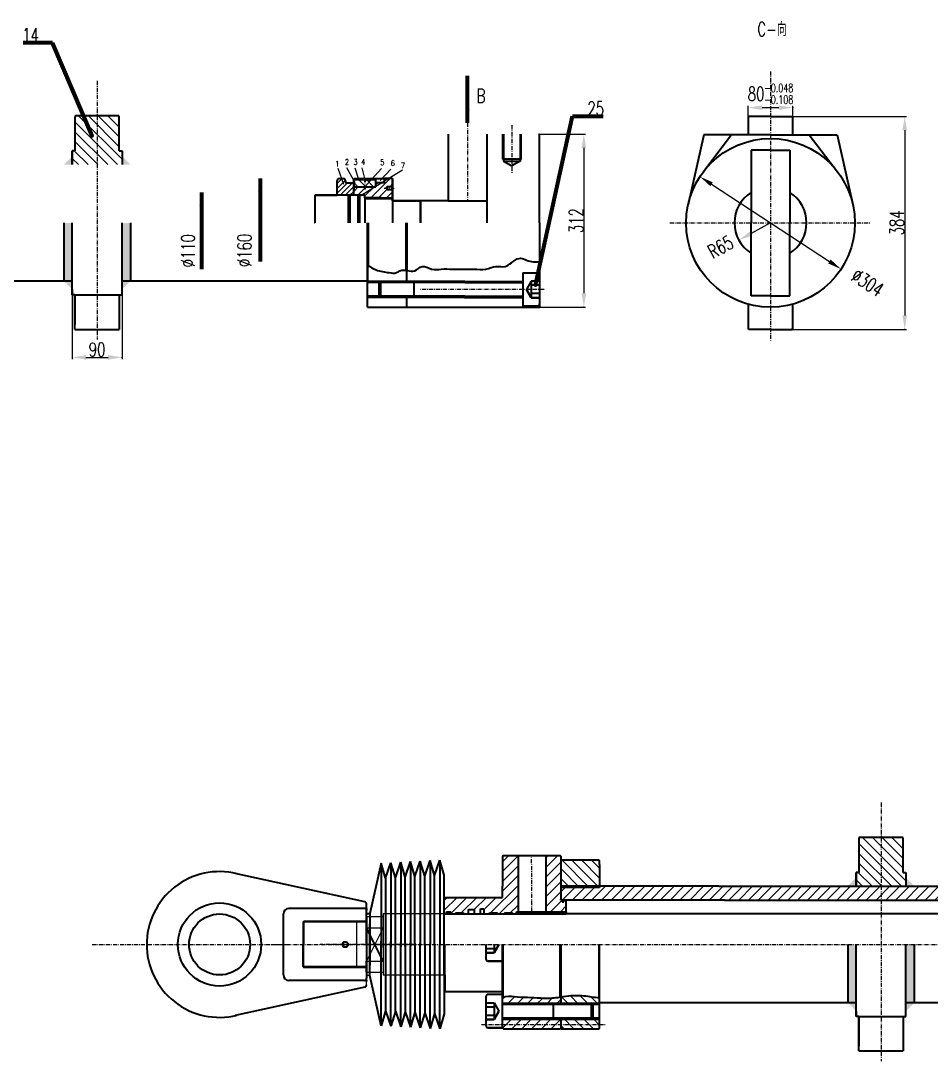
# Model space of a CAD drawing. Extents: x -526 to 4112, y -1359 to 3948.
# Drawn here: x 1000 to 2641, y -1359 to 517 of the extents above; entities that cross this region are included whole.
import ezdxf

# ---------------------------------------------------------------- set-up
doc = ezdxf.new("R2010")
doc.units = 0
doc.header["$MEASUREMENT"] = 0
doc.linetypes.add('LINEL4', pattern=[12.5, 7.5, -2, 1, -2])
doc.layers.add('L1', color=2, linetype='CONTINUOUS', lineweight=35)
for name, color, linetype in [('L3', 4, 'CONTINUOUS'), ('L4', 5, 'LINEL4'), ('L6', 7, 'CONTINUOUS')]:
    doc.layers.add(name, color=color, linetype=linetype)
doc.styles.add('HZTXT', font='ROMANS', dxfattribs={"width": 0.7, "bigfont": 'HZTXT'})
doc.styles.get("Standard").update_dxf_attribs({"font": 'txt', "bigfont": 'hztxt.shx'})
doc.dimstyles.get("Standard").update_dxf_attribs({"dimtxt": 0.18, "dimasz": 0.18, "dimexe": 0.18, "dimexo": 0.0625, "dimgap": 0.09, "dimtad": 0, "dimtih": 1, "dimtoh": 1, "dimdec": 4, "dimzin": 0, "dimdsep": 46, "dimtxsty": 'Standard', "dimcen": 0.09, "dimadec": 0, "dimazin": 0, "dimtfac": 1, "dimtdec": 4, "dimtofl": 0, "dimtmove": 0, "dimatfit": 3, "dimfxl": 1, "dimtolj": 1, "dimtzin": 0, "dimarcsym": 0})
pattern_1 = [(45, (800.657, -1324.122), (-8.838835, 8.838835), [])]

# ---------------------------------------------------------------- blocks, each defined once
blk = doc.blocks.new('*D15')
at = {"layer": 'L3', "transparency": 16777216}
for p, q in [((1092.2, 22.7), (1092.2, -92.8)), ((1182.2, 22.7), (1182.2, -92.8)), ((1117.2, -89.8), (1157.2, -89.8))]:
    blk.add_line(p, q, dxfattribs=at)
for points in [[(1117.2, -85.7), (1117.2, -94), (1092.2, -89.8)], [(1157.2, -85.7), (1157.2, -94), (1182.2, -89.8)]]:
    blk.add_solid(points, dxfattribs=at)
at = {"layer": 'L6', "color": 0, "transparency": 16777216}
for p in [(1092.2, 22.7), (1182.2, 22.7), (1182.2, -89.8)]:
    blk.add_point(p, dxfattribs=at)
at = {"layer": 'L3', "transparency": 16777216, "insert": (1137.2, -75.8), "char_height": 25, "attachment_point": 5, "style": 'HZTXT'}
blk.add_mtext('\\A1;90', dxfattribs=at)
blk = doc.blocks.new('*D22')
at = {"layer": 'L3', "transparency": 16777216}
blk.add_line((2351.1, 152.7), (2316, 133.5), dxfattribs=at)
blk.add_solid([(2314, 137.1), (2318, 129.8), (2294.1, 121.4)], dxfattribs=at)
at = {"layer": 'L6', "color": 0, "transparency": 16777216}
for p in [(2351.1, 152.7), (2294.1, 121.4)]:
    blk.add_point(p, dxfattribs=at)
at = {"layer": 'L3', "transparency": 16777216, "insert": (2261, 109.3), "char_height": 25, "attachment_point": 5, "rotation": 28.7458, "style": 'HZTXT'}
blk.add_mtext('\\A1;R65', dxfattribs=at)
blk = doc.blocks.new('*D23')
at = {"layer": 'L3', "transparency": 16777216}
blk.add_line((2244.9, 222.3), (2457.3, 83.1), dxfattribs=at)
for points in [[(2247.1, 225.8), (2242.6, 218.9), (2224, 236)], [(2459.6, 86.6), (2455, 79.6), (2478.2, 69.4)]]:
    blk.add_solid(points, dxfattribs=at)
at = {"layer": 'L6', "color": 0, "transparency": 16777216}
for p in [(2224, 236), (2478.2, 69.4)]:
    blk.add_point(p, dxfattribs=at)
at = {"layer": 'L3', "transparency": 16777216, "insert": (2526.1, 45.1), "char_height": 25, "attachment_point": 5, "rotation": 326.7511, "style": 'HZTXT'}
blk.add_mtext('\\A1;∅304', dxfattribs=at)
blk = doc.blocks.new('*D24')
at = {"layer": 'L3', "transparency": 16777216}
for p, q in [((2311.1, 344.7), (2311.1, 363.5)), ((2336.1, 360.5), (2366.1, 360.5)), ((2391.1, 344.7), (2391.1, 363.5))]:
    blk.add_line(p, q, dxfattribs=at)
for points in [[(2336.1, 364.6), (2336.1, 356.3), (2311.1, 360.5)], [(2366.1, 364.6), (2366.1, 356.3), (2391.1, 360.5)]]:
    blk.add_solid(points, dxfattribs=at)
at = {"layer": 'L6', "color": 0, "transparency": 16777216}
for p in [(2391.1, 360.5), (2311.1, 344.7), (2391.1, 344.7)]:
    blk.add_point(p, dxfattribs=at)
at = {"layer": 'L3', "transparency": 16777216, "insert": (2351.1, 385.5), "char_height": 25, "attachment_point": 5, "style": 'HZTXT'}
blk.add_mtext('\\A1;80{\\H15.000000;\\S-0.048^ -0.108;}', dxfattribs=at)
blk = doc.blocks.new('*D28')
at = {"layer": 'L3', "transparency": 16777216}
for p, q in [((1933.9, 312.7), (2017.7, 312.7)), ((2014.7, 287.7), (2014.7, 25.7)), ((1934.9, 0.7), (2017.7, 0.7))]:
    blk.add_line(p, q, dxfattribs=at)
for points in [[(2010.5, 287.7), (2018.8, 287.7), (2014.7, 312.7)], [(2010.5, 25.7), (2018.8, 25.7), (2014.7, 0.7)]]:
    blk.add_solid(points, dxfattribs=at)
at = {"layer": 'L6', "color": 0, "transparency": 16777216}
for p in [(1933.9, 312.7), (1934.9, 0.7), (2014.7, 0.7)]:
    blk.add_point(p, dxfattribs=at)
at = {"layer": 'L3', "transparency": 16777216, "insert": (2000.7, 156.7), "char_height": 25, "attachment_point": 5, "rotation": 90, "style": 'HZTXT'}
blk.add_mtext('\\A1;312', dxfattribs=at)
blk = doc.blocks.new('*D29')
at = {"layer": 'L3', "transparency": 16777216}
for p, q in [((2390.1, 344.7), (2596, 344.7)), ((2593, 319.7), (2593, -14.3)), ((2390.1, -39.3), (2596, -39.3))]:
    blk.add_line(p, q, dxfattribs=at)
for points in [[(2588.9, 319.7), (2597.2, 319.7), (2593, 344.7)], [(2588.9, -14.3), (2597.2, -14.3), (2593, -39.3)]]:
    blk.add_solid(points, dxfattribs=at)
at = {"layer": 'L6', "color": 0, "transparency": 16777216}
for p in [(2390.1, 344.7), (2390.1, -39.3), (2593, -39.3)]:
    blk.add_point(p, dxfattribs=at)
at = {"layer": 'L3', "transparency": 16777216, "insert": (2579, 152.7), "char_height": 25, "attachment_point": 5, "rotation": 90, "style": 'HZTXT'}
blk.add_mtext('\\A1;384', dxfattribs=at)

msp = doc.modelspace()

# ---------------------------------------------------------------- hatches: boundary and pattern name
at = {"layer": 'L1'}
h = msp.add_hatch(color=256, dxfattribs=at)
h.dxf.hatch_style = 1
h.paths.add_polyline_path([(1092.19, 152.71), (1077.19, 152.71), (1077.19, 47.71), (1092.19, 47.71)])
h.paths.add_polyline_path([(1092.19, 47.71), (1077.19, 47.71), (1092.19, 32.71)])
h.paths.add_polyline_path([(1197.19, 47.71), (1182.19, 47.71), (1182.19, 32.71)])
h.paths.add_polyline_path([(1197.19, 152.71), (1182.19, 152.71), (1182.19, 47.71), (1197.19, 47.71)])
h.paths.add_polyline_path([(1092.19, 272.71), (1077.19, 257.71), (1092.19, 257.71)])
h.paths.add_polyline_path([(1182.19, 272.71), (1182.19, 257.71), (1197.19, 257.71)])
h = msp.add_hatch(color=256, dxfattribs=at)
h.dxf.hatch_style = 1
h.paths.add_polyline_path([(2505.36, -1148.39), (2490.36, -1148.39), (2490.36, -1253.39), (2505.36, -1253.39)])
h.paths.add_polyline_path([(2505.36, -1253.39), (2490.36, -1253.39), (2505.36, -1268.39)])
h.paths.add_polyline_path([(2610.36, -1253.39), (2595.36, -1253.39), (2595.36, -1268.39)])
h.paths.add_polyline_path([(2610.36, -1148.39), (2595.36, -1148.39), (2595.36, -1253.39), (2610.36, -1253.39)])
h.paths.add_polyline_path([(2505.36, -1028.39), (2490.36, -1043.39), (2505.36, -1043.39)])
h.paths.add_polyline_path([(2595.36, -1028.39), (2595.36, -1043.39), (2610.36, -1043.39)])
at = {"layer": 'L6'}
h = msp.add_hatch(dxfattribs=at)
h.set_pattern_fill('ANSI31', color=256, scale=100, angle=90)
h.paths.add_polyline_path([(1177.19, 344.71), (1176.19, 345.71), (1137.19, 345.71), (1137.19, 257.71), (1182.19, 257.71), (1182.19, 282.71), (1177.19, 282.71)])
h.paths.add_polyline_path([(1137.19, 345.71), (1098.19, 345.71), (1097.19, 344.71), (1097.19, 282.71), (1092.19, 282.71), (1092.19, 257.71), (1137.19, 257.71)])
h = msp.add_hatch(dxfattribs=at)
h.set_pattern_fill('ANSI31', color=256, scale=50)
h.set_pattern_definition([(45, (-612.514, -23.027), (-4.419417, 4.419417), [])])
h.paths.add_polyline_path([(1584.91, 224.73), (1584.91, 228.71, 0.4142136), (1580.91, 232.71), (1573.91, 232.71, 0.4142136), (1569.91, 228.71), (1569.91, 202.71), (1589.91, 202.71), (1592.91, 202.71), (1594.91, 202.71), (1599.91, 202.71), (1599.91, 224.73)])
h = msp.add_hatch(dxfattribs=at)
h.set_pattern_fill('ANSI31', color=256, scale=80)
h.set_pattern_definition([(45, (-612.514, -23.027), (-7.071068, 7.071068), [])])
h.paths.add_polyline_path([(1639.83, 217.71), (1599.91, 217.71), (1599.91, 202.71), (1619.91, 202.71), (1619.91, 197.71), (1649.91, 197.71), (1669.91, 197.71), (1669.91, 212.67), (1659.91, 212.67), (1658.47, 215.17), (1659.91, 217.67), (1669.91, 217.67), (1669.91, 232.71), (1654.91, 232.71), (1654.91, 224.71), (1639.83, 224.71)])
h = msp.add_hatch(dxfattribs=at)
h.set_pattern_fill('ANSI31', color=256, scale=80, angle=90)
h.set_pattern_definition([(135, (-612.514, -23.027), (-7.07107, -7.07107), [])])
h.paths.add_polyline_path([(1639.83, 224.71), (1639.83, 232.71), (1638.16, 232.71), (1638.16, 230.71), (1623.16, 230.71), (1623.16, 232.71), (1621.65, 232.71), (1621.65, 228.71), (1618.65, 228.71), (1618.65, 232.71), (1616.56, 232.71), (1616.56, 230.71), (1601.56, 230.71), (1601.56, 232.71), (1599.91, 232.71), (1599.91, 217.71), (1639.83, 217.71)])
h = msp.add_hatch(dxfattribs=at)
h.set_pattern_fill('ANSI31', color=256, scale=100, angle=90)
h.set_pattern_definition([(135, (1413.171, -1301.095), (-8.83883, -8.83883), [])])
h.paths.add_polyline_path([(2590.36, -956.39), (2589.36, -955.39), (2550.36, -955.39), (2550.36, -1043.39), (2595.36, -1043.39), (2595.36, -1018.39), (2590.36, -1018.39)])
h.paths.add_polyline_path([(2550.36, -955.39), (2511.36, -955.39), (2510.36, -956.39), (2510.36, -1018.39), (2505.36, -1018.39), (2505.36, -1043.39), (2550.36, -1043.39)])
h = msp.add_hatch(dxfattribs=at)
h.set_pattern_fill('ANSI31', color=256, scale=100)
h.set_pattern_definition(pattern_1)
h.paths.add_polyline_path([(1973.04, -1283.39), (1869.04, -1283.39), (1868.04, -1283.41), (1868.04, -1298.39), (1868.04, -1299.39), (1869.04, -1300.39), (1972.04, -1300.39), (1973.04, -1299.39)])
h.paths.add_polyline_path([(1973.04, -1280.85), (1959.5, -1280.85), (1959.5, -1283.39), (1973.04, -1283.39)])
h.paths.add_polyline_path([(1959.5, -1280.85), (1868.04, -1280.85), (1868.04, -1283.41), (1869.04, -1283.39), (1959.5, -1283.39)])
h.paths.add_polyline_path([(1973.04, -1253.39), (1959.5, -1253.39), (1959.5, -1255.93), (1973.04, -1255.93)])
h.paths.add_polyline_path([(1959.5, -1253.39), (1868.04, -1253.39), (1868.04, -1255.93), (1959.5, -1255.93)])
edge = h.paths.add_edge_path()
edge.add_spline(control_points=[(1973.04, -1243.05), (1972.71, -1243.1), (1972.38, -1243.15), (1972.04, -1243.2)], knot_values=[113.4438132, 113.4438132, 113.4438132, 113.4438132, 114.4554944, 114.4554944, 114.4554944, 114.4554944], degree=3, periodic=0)
edge.add_spline(control_points=[(1972.04, -1243.2), (1970.54, -1243.43), (1960.62, -1244.87), (1942.8, -1245.53), (1918.66, -1243.56), (1895.87, -1243.3), (1878.81, -1240.52), (1870.41, -1242.67), (1869.04, -1243.09)], knot_values=[10.1232784, 10.1232784, 10.1232784, 10.1232784, 14.6734493, 40.216771, 63.3893563, 87.154573, 109.1180124, 113.4438132, 113.4438132, 113.4438132, 113.4438132], degree=3, periodic=0)
edge.add_spline(control_points=[(1869.04, -1243.09), (1868.71, -1243.2), (1868.38, -1243.3), (1868.04, -1243.41)], knot_values=[9.0688861, 9.0688861, 9.0688861, 9.0688861, 10.1232784, 10.1232784, 10.1232784, 10.1232784], degree=3, periodic=0)
edge.add_line((1868.04, -1243.41), (1868.04, -1253.39))
edge.add_line((1868.04, -1253.39), (1959.5, -1253.39))
edge.add_line((1959.5, -1253.39), (1973.04, -1253.39))
edge.add_line((1973.04, -1253.39), (1973.04, -1243.05))
h.paths.add_polyline_path([(1973.04, -1004.37), (1973.04, -997.39), (1973.04, -989.37), (1972.04, -988.37), (1946.07, -988.37), (1946.07, -1064.39), (1946.07, -1089.39), (1983.04, -1089.39), (1983.04, -1068.39), (1973.04, -1068.39), (1973.04, -1066.39)])
h.paths.add_polyline_path([(1896.07, -988.37), (1869.04, -988.37), (1868.04, -989.37), (1868.04, -1043.39), (1868.04, -1058.39), (1868.04, -1063.39), (1763.04, -1063.39), (1763.04, -1093.39), (1767.09, -1093.39), (1767.09, -1089.55), (1774.63, -1089.55), (1774.63, -1093.39), (1783.16, -1093.39), (1783.16, -1091.38), (1797.72, -1091.38), (1797.72, -1093.39), (1806.78, -1093.39), (1806.78, -1085.35), (1817.04, -1085.35), (1817.04, -1093.39), (1828.66, -1093.39), (1828.66, -1083.99), (1834.22, -1083.99), (1834.22, -1093.39), (1844.4, -1093.39), (1844.4, -1091.39), (1858.95, -1091.39), (1858.95, -1093.39), (1871.47, -1093.39), (1871.47, -1091.39), (1886.03, -1091.39), (1886.03, -1093.39), (1893.31, -1093.39), (1893.31, -1089.39), (1896.07, -1089.39), (1896.07, -1064.39)])
h = msp.add_hatch(dxfattribs=at)
h.set_pattern_fill('ANSI31', color=256, scale=100, angle=90)
h.set_pattern_definition([(135, (800.657, -1324.122), (-8.83883, -8.83883), [])])
h.paths.add_polyline_path([(2043.04, -1283.41), (2042.04, -1283.39), (1973.04, -1283.39), (1973.04, -1299.39), (1974.04, -1300.39), (2042.04, -1300.39), (2043.04, -1299.39)])
h.paths.add_polyline_path([(2043.04, -1280.85), (1973.04, -1280.85), (1973.04, -1283.39), (2042.04, -1283.39), (2043.04, -1283.41)])
h.paths.add_polyline_path([(2043.04, -1253.39), (1973.04, -1253.39), (1973.04, -1255.93), (2043.04, -1255.93)])
edge = h.paths.add_edge_path()
edge.add_spline(control_points=[(2043.04, -1244.45), (2043, -1244.44), (2042.66, -1244.42), (2042.33, -1244.39), (2042.04, -1244.36)], knot_values=[183.8321003, 183.8321003, 183.8321003, 183.8321003, 183.9773776, 184.8375924, 184.8375924, 184.8375924, 184.8375924], degree=3, periodic=0)
edge.add_spline(control_points=[(2042.04, -1244.36), (2032.82, -1243.54), (2014.9, -1240.1), (1991.91, -1239.86), (1978.59, -1242.16), (1974.04, -1242.89)], knot_values=[115.4675557, 115.4675557, 115.4675557, 115.4675557, 143.3114648, 170.0140137, 183.8321003, 183.8321003, 183.8321003, 183.8321003], degree=3, periodic=0)
edge.add_spline(control_points=[(1974.04, -1242.89), (1973.71, -1242.94), (1973.38, -1242.99), (1973.04, -1243.05)], knot_values=[114.4554944, 114.4554944, 114.4554944, 114.4554944, 115.4675557, 115.4675557, 115.4675557, 115.4675557], degree=3, periodic=0)
edge.add_line((1973.04, -1243.05), (1973.04, -1253.39))
edge.add_line((1973.04, -1253.39), (2043.04, -1253.39))
edge.add_line((2043.04, -1253.39), (2043.04, -1244.45))
h.paths.add_polyline_path([(2043.04, -1004.37), (2043.04, -997.39), (2042.04, -996.39), (1974.04, -996.39), (1973.04, -997.39), (1973.04, -1043.39), (2043.04, -1043.39)])
h.paths.add_polyline_path([(2043.04, -1043.39), (1973.04, -1043.39), (1973.04, -1045.37), (2043.04, -1045.37)])
h = msp.add_hatch(dxfattribs=at)
h.set_pattern_fill('ANSI31', color=256, scale=100)
h.set_pattern_definition(pattern_1)
h.paths.add_polyline_path([(3108.08, -1045.39), (3038.08, -1045.39), (3038.08, -1043.39), (2258.04, -1043.39), (2043.04, -1043.39), (2043.04, -1045.37), (1973.04, -1045.37), (1973.04, -1066.39), (1973.04, -1068.39), (1983.04, -1068.39), (2268.04, -1068.39), (3108.08, -1068.39)])

# ---------------------------------------------------------------- linework, layer by layer
at = {"layer": 'L1'}
for p, q in [((1098.19, 345.71), (1097.19, 344.71)), ((1098.19, 345.71), (1097.19, 344.71)), ((1097.19, 344.71), (1097.19, 282.71)), ((1176.19, 345.71), (1098.19, 345.71)), ((1177.19, 344.71), (1176.19, 345.71)), ((1177.19, 282.71), (1177.19, 344.71)), ((2311.07, 343.71), (2312.07, 344.71)), ((2311.07, 343.71), (2311.07, 311.71)), ((2351.07, 344.71), (2312.07, 344.71)), ((2351.07, 344.71), (2390.07, 344.71)), ((2391.07, 343.71), (2390.07, 344.71)), ((2391.07, 343.71), (2391.07, 311.71)), ((1769.91, 312.71), (1769.91, 192.71)), ((1839.91, 312.71), (1839.91, 152.71)), ((1869.91, 312.71), (1869.91, 264.2)), ((1899.91, 312.71), (1899.91, 264.2)), ((1934.91, 311.71), (1933.91, 312.71)), ((1934.91, 152.71), (1934.91, 311.71)), ((1934.91, 152.71), (1934.91, 311.71)), ((2231.07, 311.71), (2202.78, 186.1)), ((2281.07, 311.71), (2230.12, 244.76)), ((2351.07, 311.71), (2231.07, 311.71)), ((2351.07, 311.71), (2281.07, 311.71)), ((2351.07, 311.71), (2421.07, 311.71)), ((2351.07, 311.71), (2471.07, 311.71)), ((2421.07, 311.71), (2472.02, 244.76)), ((2471.07, 311.71), (2499.36, 186.1)), ((1097.19, 282.71), (1092.19, 282.71)), ((1092.19, 282.71), (1092.19, 257.71)), ((1092.19, 257.71), (1092.19, 282.71)), ((1092.19, 282.71), (1092.19, 282.71)), ((1177.19, 282.71), (1182.19, 282.71)), ((1182.19, 282.71), (1182.19, 257.71)), ((2351.07, 284.08), (2316.07, 284.08)), ((2316.07, 284.08), (2316.07, 152.71)), ((2351.07, 284.08), (2386.07, 284.08)), ((2386.07, 284.08), (2386.07, 152.71)), ((1902.09, 267.71), (1867.74, 267.71)), ((1869.91, 264.2), (1899.91, 264.2)), ((1869.91, 264.2), (1884.91, 255.54)), ((1899.91, 264.2), (1884.91, 255.54)), ((1569.91, 202.71), (1569.91, 228.71)), ((1573.91, 232.71), (1580.91, 232.71)), ((1584.91, 228.71), (1584.91, 224.73)), ((1599.91, 202.71), (1599.91, 232.71)), ((1599.91, 232.71), (1639.83, 232.71)), ((1601.56, 232.71), (1601.56, 230.71)), ((1601.56, 230.71), (1616.56, 230.71)), ((1616.56, 230.71), (1616.56, 232.71)), ((1618.65, 232.71), (1618.65, 228.71)), ((1618.65, 232.71), (1621.65, 232.71)), ((1618.65, 228.71), (1621.65, 228.71)), ((1621.65, 228.71), (1621.65, 232.71)), ((1623.16, 232.71), (1623.16, 230.71)), ((1623.16, 230.71), (1638.16, 230.71)), ((1638.16, 230.71), (1638.16, 232.71)), ((1639.83, 224.71), (1639.83, 232.71)), ((1639.83, 232.71), (1654.91, 232.71)), ((1669.91, 232.71), (1654.91, 232.71)), ((1654.91, 232.71), (1654.91, 224.71)), ((1669.91, 192.71), (1669.91, 232.71)), ((1669.91, 232.71), (1669.91, 152.71)), ((1584.91, 224.73), (1599.91, 224.73)), ((1599.91, 224.73), (1599.91, 224.05)), ((1599.91, 224.05), (1599.91, 211.36)), ((1599.91, 217.71), (1639.83, 217.71)), ((1618.65, 217.71), (1618.65, 215.71)), ((1618.65, 215.71), (1621.65, 215.71)), ((1621.65, 215.71), (1621.65, 217.71)), ((1654.91, 224.71), (1639.83, 224.71)), ((1639.83, 217.71), (1639.83, 224.71)), ((1659.91, 217.67), (1658.47, 215.17)), ((1659.91, 212.67), (1658.47, 215.17)), ((1669.91, 217.67), (1659.91, 217.67)), ((1659.91, 217.67), (1659.91, 212.67)), ((1659.91, 212.67), (1669.91, 212.67)), ((1669.91, 217.67), (1661.91, 217.67)), ((1589.91, 202.71), (1529.91, 202.71)), ((1529.91, 202.71), (1569.91, 202.71)), ((1529.91, 202.71), (1529.91, 152.71)), ((1619.91, 202.71), (1589.91, 202.71)), ((1589.91, 202.71), (1589.91, 152.71)), ((1589.91, 202.71), (1594.91, 202.71)), ((1589.91, 202.71), (1592.91, 202.71)), ((1589.91, 199.73), (1592.91, 199.73)), ((1592.91, 202.71), (1592.91, 152.71)), ((1607.15, 202.71), (1607.15, 152.71)), ((1607.15, 199.73), (1610.15, 199.73)), ((1610.15, 202.71), (1610.15, 152.71)), ((1619.91, 197.71), (1619.91, 202.71)), ((1649.91, 197.71), (1619.91, 197.71)), ((1619.91, 197.71), (1619.91, 152.71)), ((1619.91, 196.74), (1669.91, 196.74)), ((1649.91, 197.71), (1669.91, 197.71)), ((1769.91, 192.71), (1669.91, 192.71)), ((1669.91, 192.71), (1719.91, 192.71)), ((1719.91, 192.71), (1719.91, 152.71)), ((1719.91, 192.71), (1719.91, 192.71)), ((1720.91, 191.71), (1719.91, 192.71)), ((1720.91, 152.71), (1720.91, 191.71)), ((1769.91, 192.71), (1839.91, 192.71)), ((1077.19, 152.71), (1077.19, 47.71)), ((1092.19, 47.71), (1092.19, 152.71)), ((1182.19, 47.71), (1182.19, 152.71)), ((1197.19, 152.71), (1197.19, 47.71)), ((1529.91, 152.71), (1528.91, 152.71)), ((1624.91, 0.71), (1624.91, 152.71)), ((1624.91, 152.71), (1624.91, 47.71)), ((1625.91, 152.71), (1625.91, 76.03)), ((1693.91, 152.71), (1693.91, 67.04)), ((1694.91, 152.71), (1694.91, 45.16)), ((1934.91, 152.71), (1934.91, 47.71)), ((2316.07, 21.33), (2316.07, 152.71)), ((2386.07, 21.33), (2386.07, 152.71)), ((1904.91, 62.71), (1930.91, 62.71)), ((1904.91, 62.71), (1904.91, 2.71)), ((1934.91, 58.71), (1934.91, 6.71)), ((1092.19, 47.71), (914.87, 47.71)), ((1092.19, 22.71), (1092.19, 47.71)), ((1624.91, 47.71), (1182.19, 47.71)), ((1182.19, 22.71), (1182.19, 47.71)), ((1799.91, 45.16), (1624.91, 45.16)), ((1645.39, 45.16), (1648.12, 47.71)), ((1645.39, 45.16), (1645.39, 20.25)), ((1648.12, 47.71), (1648.12, 17.71)), ((1708.46, 47.71), (1708.46, 17.71)), ((1799.91, 45.16), (1904.91, 45.16)), ((1919.91, 47.71), (1911.25, 32.71)), ((1934.91, 47.71), (1919.91, 47.71)), ((1919.91, 47.71), (1919.91, 17.71)), ((1919.91, 47.71), (1919.91, 32.71)), ((1934.91, 40.21), (1919.91, 40.21)), ((1934.91, 47.71), (1934.91, 32.71)), ((1092.19, 32.71), (1092.19, 22.71)), ((1097.19, 22.71), (1092.19, 22.71)), ((1097.19, -39.29), (1097.19, 22.71)), ((1097.19, 22.71), (1177.19, 22.71)), ((1097.19, 22.71), (1097.19, -30.29)), ((1177.19, 22.71), (1182.19, 22.71)), ((1177.19, 22.71), (1177.19, -39.29)), ((1799.91, 20.25), (1624.91, 20.25)), ((1648.12, 17.71), (1645.39, 20.25)), ((1694.91, 17.71), (1694.91, 20.25)), ((1799.91, 20.25), (1904.91, 20.25)), ((1911.25, 32.71), (1919.91, 17.71)), ((1919.91, 17.71), (1911.25, 32.71)), ((1919.91, 32.71), (1919.91, 17.71)), ((1934.91, 25.21), (1919.91, 25.21)), ((1934.91, 25.21), (1919.91, 25.21)), ((1934.91, 32.71), (1934.91, 17.71)), ((1934.91, 32.71), (1934.91, 6.71)), ((2351.07, 21.33), (2316.07, 21.33)), ((2351.07, 21.33), (2386.07, 21.33)), ((1624.91, 0.71), (1934.91, 0.71)), ((1694.91, 17.71), (1694.91, 0.71)), ((1930.91, 2.71), (1904.91, 2.71)), ((1904.91, 2.71), (1930.91, 2.71)), ((1919.91, 17.71), (1934.91, 17.71)), ((1934.91, 17.71), (1919.91, 17.71)), ((1934.91, 6.71), (1934.91, 0.71)), ((2311.07, 6.06), (2311.07, -38.29)), ((2391.07, 6.06), (2391.07, -38.29)), ((1097.19, -39.29), (1177.19, -39.29)), ((2312.07, -39.29), (2311.07, -38.29)), ((2351.07, -39.29), (2312.07, -39.29)), ((2351.07, -39.29), (2390.07, -39.29)), ((2390.07, -39.29), (2391.07, -38.29)), ((2511.36, -955.39), (2510.36, -956.39)), ((2511.36, -955.39), (2510.36, -956.39)), ((2510.36, -956.39), (2510.36, -1018.39)), ((2589.36, -955.39), (2511.36, -955.39)), ((2590.36, -956.39), (2589.36, -955.39)), ((2590.36, -1018.39), (2590.36, -956.39)), ((1869.04, -988.37), (1868.04, -989.37)), ((1868.04, -989.37), (1868.04, -1043.39)), ((1972.04, -988.37), (1869.04, -988.37)), ((1896.07, -988.37), (1896.07, -1064.39)), ((1946.07, -988.37), (1946.07, -1064.39)), ((1973.04, -989.37), (1972.04, -988.37)), ((1973.04, -989.37), (1973.04, -1004.37)), ((1649.36, -1001.93), (1629.03, -1092.57)), ((1649.36, -1001.93), (1649.36, -1154.18)), ((1657.32, -1028.97), (1649.36, -1001.93)), ((1657.32, -1028.97), (1666.98, -1000.97)), ((1666.98, -1000.97), (1666.98, -1153.22)), ((1674.94, -1028.01), (1666.98, -1000.97)), ((1674.94, -1028.01), (1684.6, -1000)), ((1684.6, -1000), (1684.6, -1152.25)), ((1692.56, -1027.04), (1684.6, -1000)), ((1692.56, -1027.04), (1702.22, -999.04)), ((1702.22, -999.04), (1702.22, -1151.29)), ((1710.18, -1026.08), (1702.22, -999.04)), ((1710.18, -1026.08), (1719.84, -998.07)), ((1719.84, -998.07), (1719.84, -1150.32)), ((1727.8, -1025.11), (1719.84, -998.07)), ((1727.8, -1025.11), (1737.47, -997.1)), ((1737.47, -997.1), (1737.47, -1149.35)), ((1745.42, -1024.15), (1737.47, -997.1)), ((1745.42, -1024.15), (1755.09, -996.14)), ((1755.09, -996.14), (1755.09, -1148.39)), ((1763.04, -1023.18), (1755.09, -996.14)), ((1974.04, -996.39), (1973.04, -997.39)), ((1973.04, -997.39), (1973.04, -1043.39)), ((1973.04, -1004.37), (1973.04, -1066.39)), ((2042.04, -996.39), (1974.04, -996.39)), ((2043.04, -997.39), (2042.04, -996.39)), ((2043.04, -1004.37), (2043.04, -997.39)), ((2043.04, -1004.37), (2043.04, -1045.37)), ((1619.89, -1071.7), (1386.36, -1020.11)), ((1657.32, -1028.97), (1657.32, -1267.8)), ((1674.94, -1152.25), (1674.94, -1028.01)), ((1674.94, -1068.22), (1674.94, -1028.01)), ((1692.56, -1151.29), (1692.56, -1027.04)), ((1692.56, -1067.25), (1692.56, -1027.04)), ((1710.18, -1150.32), (1710.18, -1026.08)), ((1710.18, -1066.29), (1710.18, -1026.08)), ((1727.8, -1149.35), (1727.8, -1025.11)), ((1727.8, -1065.32), (1727.8, -1025.11)), ((1745.42, -1148.39), (1745.42, -1024.15)), ((1745.42, -1064.35), (1745.42, -1024.15)), ((1763.04, -1063.39), (1763.04, -1023.18)), ((2510.36, -1018.39), (2505.36, -1018.39)), ((2505.36, -1018.39), (2505.36, -1043.39)), ((2505.36, -1043.39), (2505.36, -1018.39)), ((2505.36, -1018.39), (2505.36, -1018.39)), ((2590.36, -1018.39), (2595.36, -1018.39)), ((2595.36, -1018.39), (2595.36, -1043.39)), ((1868.04, -1058.39), (1868.04, -1043.39)), ((2258.04, -1043.39), (1973.04, -1043.39)), ((2043.04, -1045.37), (1973.04, -1045.37)), ((2258.04, -1043.39), (3108.08, -1043.39)), ((1763.04, -1148.39), (1763.04, -1063.39)), ((1763.04, -1063.39), (1868.04, -1063.39)), ((1868.04, -1063.39), (1868.04, -1058.39)), ((1896.07, -1064.39), (1896.07, -1089.39)), ((1946.07, -1064.39), (1946.07, -1089.39)), ((1973.04, -1068.39), (1973.04, -1066.39)), ((1983.04, -1068.39), (1973.04, -1068.39)), ((1975.87, -1068.41), (1975.87, -1071.41)), ((1978.87, -1071.41), (1978.87, -1068.39)), ((1983.04, -1089.39), (1983.04, -1068.39)), ((2268.04, -1068.39), (1983.04, -1068.39)), ((2268.04, -1068.39), (3108.08, -1068.39)), ((1619.03, -1083.39), (1483.03, -1083.39)), ((1623.03, -1087.39), (1623.03, -1075.6)), ((1623.03, -1083.39), (1623.03, -1081.52)), ((1623.03, -1083.39), (1623.03, -1087.39)), ((1623.03, -1148.39), (1623.03, -1087.39)), ((1806.78, -1085.35), (1817.04, -1085.35)), ((1806.78, -1093.39), (1806.78, -1085.35)), ((1817.04, -1085.35), (1817.04, -1093.39)), ((1828.66, -1083.99), (1834.22, -1083.99)), ((1828.66, -1093.39), (1828.66, -1083.99)), ((1834.22, -1083.99), (1834.22, -1093.39)), ((1975.87, -1071.41), (1978.87, -1071.41)), ((1473.03, -1203.39), (1473.03, -1093.39)), ((1623.03, -1092.57), (1629.03, -1092.57)), ((1623.03, -1098.39), (1623.03, -1198.39)), ((1623.03, -1098.39), (1623.03, -1118.39)), ((1623.03, -1108.39), (1623.03, -1106.39)), ((1629.03, -1092.57), (1629.03, -1185.83)), ((1763.04, -1093.39), (1983.04, -1093.39)), ((1767.09, -1089.55), (1774.63, -1089.55)), ((1767.09, -1093.39), (1767.09, -1089.55)), ((1774.63, -1089.55), (1774.63, -1093.39)), ((1783.16, -1091.38), (1783.16, -1093.38)), ((1783.16, -1091.38), (1797.72, -1091.38)), ((1797.72, -1091.38), (1797.72, -1093.38)), ((1844.4, -1093.39), (1844.4, -1091.39)), ((1844.4, -1091.39), (1858.95, -1091.39)), ((1858.95, -1093.39), (1858.95, -1091.39)), ((1871.47, -1091.39), (1871.47, -1093.39)), ((1871.47, -1091.39), (1886.03, -1091.39)), ((1886.03, -1091.39), (1886.03, -1093.39)), ((1893.31, -1089.39), (1983.04, -1089.39)), ((1893.31, -1093.39), (1893.31, -1089.39)), ((1983.04, -1089.39), (1983.04, -1093.39)), ((2268.04, -1093.39), (1983.04, -1093.39)), ((2942.08, -1093.39), (2268.04, -1093.39)), ((1623.03, -1148.39), (1623.03, -1108.39)), ((1653.04, -1178.39), (1623.03, -1118.39)), ((1629.03, -1204.21), (1629.03, -1110.95)), ((1649.36, -1294.85), (1649.36, -1142.59)), ((1666.98, -1295.81), (1666.98, -1143.56)), ((1623.03, -1148.39), (1623.03, -1209.39)), ((1674.94, -1268.77), (1674.94, -1148.39)), ((1684.6, -1296.78), (1684.6, -1144.53)), ((1692.56, -1145.49), (1692.56, -1269.74)), ((1702.22, -1297.74), (1702.22, -1145.49)), ((1710.18, -1146.46), (1710.18, -1270.7)), ((1719.84, -1298.71), (1719.84, -1146.46)), ((1727.8, -1147.42), (1727.8, -1271.67)), ((1737.47, -1299.67), (1737.47, -1147.42)), ((1745.42, -1148.39), (1745.42, -1272.63)), ((1755.09, -1300.64), (1755.09, -1148.39)), ((1763.04, -1202.39), (1763.04, -1148.39)), ((1763.04, -1148.39), (1763.04, -1232.39)), ((1764.04, -1203.39), (1764.04, -1148.39)), ((1838.04, -1148.39), (1838.04, -1163.39)), ((1838.04, -1148.39), (1838.04, -1174.39)), ((1838.04, -1155.89), (1853.04, -1155.89)), ((1838.04, -1155.89), (1853.04, -1155.89)), ((1853.04, -1148.39), (1853.04, -1163.39)), ((1861.7, -1148.39), (1853.04, -1163.39)), ((1853.04, -1163.39), (1861.7, -1148.39)), ((1868.04, -1233.39), (1868.04, -1148.39)), ((1869.04, -1243.09), (1869.04, -1148.39)), ((1972.04, -1243.2), (1972.04, -1148.39)), ((1973.04, -1148.39), (1973.04, -1255.93)), ((1974.04, -1242.89), (1974.04, -1148.39)), ((2042.04, -1244.36), (2042.04, -1148.39)), ((2043.04, -1299.39), (2043.04, -1148.39)), ((2490.36, -1148.39), (2490.36, -1253.39)), ((2505.36, -1253.39), (2505.36, -1148.39)), ((2595.36, -1253.39), (2595.36, -1148.39)), ((2610.36, -1148.39), (2610.36, -1253.39)), ((1623.03, -1198.39), (1623.03, -1178.39)), ((1853.04, -1163.39), (1838.04, -1163.39)), ((1838.04, -1163.39), (1853.04, -1163.39)), ((1842.04, -1178.39), (1868.04, -1178.39)), ((1868.04, -1178.39), (1842.04, -1178.39)), ((1619.03, -1213.39), (1483.03, -1213.39)), ((1623.03, -1213.39), (1623.03, -1209.39)), ((1623.03, -1213.39), (1623.03, -1215.26)), ((1649.36, -1294.85), (1629.03, -1204.21)), ((1764.04, -1203.39), (1764.04, -1233.39)), ((1619.89, -1225.08), (1386.36, -1276.67)), ((1692.56, -1229.53), (1692.56, -1269.74)), ((1710.18, -1230.49), (1710.18, -1270.7)), ((1727.8, -1231.46), (1727.8, -1271.67)), ((1745.42, -1232.42), (1745.42, -1272.63)), ((1764.04, -1233.39), (1763.04, -1232.39)), ((1763.04, -1233.39), (1763.04, -1273.6)), ((1764.04, -1233.39), (1868.04, -1233.39)), ((1868.04, -1298.39), (1868.04, -1233.39)), ((1838.04, -1242.39), (1838.04, -1294.39)), ((1838.04, -1253.39), (1853.04, -1253.39)), ((1838.04, -1253.39), (1838.04, -1268.39)), ((1868.04, -1238.39), (1842.04, -1238.39)), ((1853.04, -1253.39), (1853.04, -1283.39)), ((1853.04, -1253.39), (1853.04, -1268.39)), ((1853.04, -1253.39), (1861.7, -1268.39)), ((1868.04, -1255.93), (2043.04, -1255.93)), ((1959.5, -1253.39), (1959.5, -1283.39)), ((2027.84, -1253.39), (2027.84, -1283.39)), ((2030.58, -1255.93), (2027.84, -1253.39)), ((2030.58, -1255.93), (2030.58, -1280.85)), ((2328.04, -1253.39), (2043.04, -1253.39)), ((2505.36, -1253.39), (2328.04, -1253.39)), ((2505.36, -1278.39), (2505.36, -1253.39)), ((3038.08, -1253.39), (2595.36, -1253.39)), ((2595.36, -1278.39), (2595.36, -1253.39)), ((1657.32, -1267.8), (1649.36, -1294.85)), ((1657.32, -1267.8), (1666.98, -1295.81)), ((1674.94, -1268.77), (1666.98, -1295.81)), ((1674.94, -1268.77), (1684.6, -1296.78)), ((1692.56, -1269.74), (1684.6, -1296.78)), ((1692.56, -1269.74), (1702.22, -1297.74)), ((1710.18, -1270.7), (1702.22, -1297.74)), ((1710.18, -1270.7), (1719.84, -1298.71)), ((1727.8, -1271.67), (1719.84, -1298.71)), ((1727.8, -1271.67), (1737.47, -1299.67)), ((1745.42, -1272.63), (1737.47, -1299.67)), ((1745.42, -1272.63), (1755.09, -1300.64)), ((1763.04, -1273.6), (1755.09, -1300.64)), ((1838.04, -1260.89), (1853.04, -1260.89)), ((1838.04, -1268.39), (1838.04, -1283.39)), ((1838.04, -1268.39), (1838.04, -1294.39)), ((1853.04, -1268.39), (1853.04, -1283.39)), ((1861.7, -1268.39), (1853.04, -1283.39)), ((1853.04, -1283.39), (1861.7, -1268.39)), ((2505.36, -1268.39), (2505.36, -1278.39)), ((1838.04, -1275.89), (1853.04, -1275.89)), ((1838.04, -1275.89), (1853.04, -1275.89)), ((1853.04, -1283.39), (1838.04, -1283.39)), ((1838.04, -1283.39), (1853.04, -1283.39)), ((1868.04, -1280.85), (2043.04, -1280.85)), ((1973.04, -1283.39), (1973.04, -1280.85)), ((1973.04, -1283.39), (1973.04, -1299.39)), ((2027.84, -1283.39), (2030.58, -1280.85)), ((2510.36, -1278.39), (2505.36, -1278.39)), ((2510.36, -1340.39), (2510.36, -1278.39)), ((2510.36, -1278.39), (2590.36, -1278.39)), ((2510.36, -1278.39), (2510.36, -1331.39)), ((2590.36, -1278.39), (2595.36, -1278.39)), ((2590.36, -1278.39), (2590.36, -1340.39)), ((1842.04, -1298.39), (1868.04, -1298.39)), ((1868.04, -1298.39), (1842.04, -1298.39)), ((1868.04, -1298.39), (1868.04, -1299.39)), ((1868.04, -1298.39), (1868.04, -1299.39)), ((1869.04, -1300.39), (1868.04, -1299.39)), ((1869.04, -1300.39), (1972.04, -1300.39)), ((1972.04, -1300.39), (1973.04, -1299.39)), ((1974.04, -1300.39), (1973.04, -1299.39)), ((1974.04, -1300.39), (2042.04, -1300.39)), ((2042.04, -1300.39), (2043.04, -1299.39)), ((2510.36, -1340.39), (2590.36, -1340.39))]:
    msp.add_line(p, q, dxfattribs=at)
for centre, radius in [((2351.07, 152.71), 152), ((1358.03, -1148.39), 75), ((1358.03, -1148.39), 55), ((1584.58, -1148.39), 5)]:
    msp.add_circle(centre, radius, dxfattribs=at)
for centre, radius, start, end in [((1573.91, 228.71), 4, 90, 180), ((1580.91, 228.71), 4, 0, 90), ((2351.07, 152.71), 65, 122.57895, 237.42105), ((2351.07, 152.71), 65, 302.57895, 57.42105), ((1930.91, 58.71), 4, 0, 90), ((1930.91, 6.71), 4, 270, 0), ((1358.03, -1148.39), 131.37, 76.15662, 180.48733), ((1483.03, -1093.39), 10, 90, 180), ((1619.03, -1087.39), 4, 0, 90), ((1619.03, -1075.6), 4, 0, 77.54304), ((1584.58, -1148.39), 4.37, 106.04932, 16.04932), ((1358.03, -1148.39), 131.37, 179.51267, 283.84338), ((1842.04, -1174.39), 4, 180, 270), ((1483.03, -1203.39), 10, 180, 270), ((1619.03, -1209.39), 4, 270, 0), ((1619.03, -1221.18), 4, 282.45696, 0), ((1842.04, -1242.39), 4, 90, 180), ((1842.04, -1294.39), 4, 180, 270)]:
    msp.add_arc(centre, radius, start, end, dxfattribs=at)
for points, knots in [([(1624.91, 76.71), (1629.88, 73.37), (1641.65, 65.45), (1659.78, 63.99), (1675.43, 60.79), (1688.11, 71.82), (1707.58, 59.44), (1723.3, 79.11), (1740.17, 66.6), (1758.62, 70.15), (1777.75, 69.11), (1797.18, 69.22), (1817.15, 69.82), (1837.43, 66.96), (1855.19, 76.19), (1872.31, 71.7), (1884.73, 81.09), (1899.55, 93.4), (1917.34, 80.92), (1929.96, 82.24), (1934.91, 82.76)], [0, 0, 0, 0, 17.6122842, 41.7800814, 54.8495397, 61.7754363, 88.6491145, 104.2521078, 121.9364589, 139.3624144, 159.5606728, 179.362895, 197.5809228, 219.7594117, 238.9699198, 254.8116975, 268.0831791, 284.0717627, 307.0339772, 321.8803984, 321.8803984, 321.8803984, 321.8803984]), ([(1868.04, -1243.41), (1869.74, -1242.85), (1878.45, -1240.46), (1895.87, -1243.3), (1918.66, -1243.56), (1942.8, -1245.53), (1965.92, -1244.68), (1989.7, -1239.84), (2015.19, -1240.11), (2033.43, -1243.66), (2043, -1244.44), (2043.04, -1244.45)], [9.0688861, 9.0688861, 9.0688861, 9.0688861, 14.4490791, 36.4125185, 60.1777353, 83.3503206, 108.8936422, 129.2856423, 155.9881912, 184.6923152, 184.8375924, 184.8375924, 184.8375924, 184.8375924])]:
    msp.add_open_spline(points, degree=3, knots=knots, dxfattribs=at)
at = {"layer": 'L3'}
for p, q in [((1582.27, 221.8), (1571.98, 251.01)), ((1602.39, 225.02), (1587.42, 251.66)), ((1609.06, 230.71), (1602.15, 251.25)), ((1608.65, 199.73), (1687.9, 248.15)), ((1620.15, 232.71), (1615, 251.72)), ((1619.87, 217.71), (1650.07, 250.78)), ((1647.74, 228.81), (1666.67, 249.61)), ((1623.03, -1221.18), (1623.03, -1209.39)), ((2042.04, -1283.39), (2042.05, -1283.43))]:
    msp.add_line(p, q, dxfattribs=at)
at = {"layer": 'L3', "color": 2}
msp.add_line((1695.91, 152.71), (1695.91, 66.7), dxfattribs=at)
at = {"layer": 'L4'}
for p, q in [((2351.07, 425.9), (2351.07, -60.69)), ((1137.19, 408.62), (1137.19, -57.73)), ((1804.91, 333.24), (1804.97, 192.71)), ((1884.91, 328.67), (1884.91, 241.9)), ((1839.91, 302.71), (1839.91, 152.71)), ((1620.15, 232.71), (1620.15, 212.6)), ((1654.63, 215.17), (1672.64, 215.17)), ((2169.37, 152.71), (2530.95, 152.71)), ((1942.93, 32.71), (1718.71, 32.71)), ((2550.36, -892.47), (2550.36, -1358.83)), ((1921, -1089.39), (1920.54, -988.37)), ((1128.55, -1148.39), (3476.17, -1148.39)), ((1706.87, -1148.39), (1539.18, -1148.39)), ((1830.02, -1292.53), (2054.25, -1292.53))]:
    msp.add_line(p, q, dxfattribs=at)
at = {"layer": 'L6'}
for p, q in [((1867.74, 267.71), (1867.74, 312.71)), ((1902.09, 267.71), (1902.09, 312.71)), ((1799.91, 47.71), (1624.91, 47.71)), ((1799.91, 47.71), (1904.91, 47.71)), ((1798.91, 17.71), (1624.91, 17.71)), ((1798.91, 17.71), (1904.91, 17.71)), ((1508.03, -1108.39), (1510.03, -1106.39)), ((1623.03, -1106.39), (1510.03, -1106.39)), ((1510.03, -1106.39), (1510.03, -1148.76)), ((1604.58, -1106.39), (1604.58, -1190.39)), ((1653.03, -1098.39), (1623.03, -1098.39)), ((1653.04, -1093.39), (1653.03, -1098.39)), ((1763.04, -1093.39), (1653.04, -1093.39)), ((1653.04, -1093.39), (1653.04, -1203.39)), ((1623.03, -1108.39), (1508.03, -1108.39)), ((1508.03, -1108.39), (1508.03, -1148.39)), ((1623.03, -1118.39), (1653.04, -1118.39)), ((1653.04, -1118.39), (1623.03, -1178.39)), ((1451.28, -1148.39), (1481.28, -1148.39)), ((1508.03, -1188.39), (1508.03, -1148.39)), ((1510.03, -1190.39), (1510.03, -1148.01)), ((1623.03, -1178.39), (1653.04, -1178.39)), ((1623.03, -1188.39), (1508.03, -1188.39)), ((1508.03, -1188.39), (1510.03, -1190.39)), ((1623.03, -1190.39), (1510.03, -1190.39)), ((1623.03, -1198.39), (1653.04, -1198.39)), ((1629.03, -1204.21), (1623.03, -1204.21)), ((1653.04, -1203.39), (1763.04, -1203.39)), ((1868.04, -1253.39), (2043.04, -1253.39)), ((1868.04, -1283.39), (2042.04, -1283.39))]:
    msp.add_line(p, q, dxfattribs=at)

# ---------------------------------------------------------------- texts
at = {"layer": 'L3', "attachment_point": 1, "style": 'HZTXT'}
for s, width, insert, char_height in [('C-向', 207.2539, (2327.52, 514.37), 25), ('B', 50.2355, (1821.34, 394.43), 25), ('{\\Ftxt,hztxt|c0;1}', 4.6266, (1566.33, 264.12), 10), ('2', 4.6266, (1583.97, 267.27), 10), ('3', 4.6266, (1599.36, 267.41), 10), ('4', 4.6266, (1613.13, 267.56), 10), ('5', 4.6266, (1647.71, 266.83), 10), ('6', 4.6266, (1666.61, 265.51), 10), ('7', 10.1551, (1685.07, 261.13), 10)]:
    msp.add_mtext_dynamic_manual_height_columns(s, width=width, gutter_width=20, heights=[0], dxfattribs=dict(at, insert=insert, char_height=char_height))
at = {"layer": 'L3', "char_height": 25, "style": 'HZTXT'}
for s, insert, attachment_point in [('\\A1;14', (1017.27, 478.69), 8), ('\\A1;25', (2020.98, 346.52), 7)]:
    msp.add_mtext(s, dxfattribs=dict(at, insert=insert, attachment_point=attachment_point))
at = {"layer": 'L3', "char_height": 25, "attachment_point": 1, "rotation": 90, "style": 'HZTXT'}
for s, insert in [('%%C110', (1288.55, 72.32)), ('%%C160', (1390.34, 73))]:
    msp.add_mtext_dynamic_manual_height_columns(s, width=317.0821, gutter_width=20, heights=[0], dxfattribs=dict(at, insert=insert))

# ---------------------------------------------------------------- dimensions: what is measured, and where the dimension line sits
at = {"layer": 'L3'}
for base, p1, p2, override, picture, middle in [((2391.07, 360.46), (2311.07, 344.71), (2391.07, 344.71), {"dimtxt": 25, "dimasz": 25, "dimexe": 3, "dimexo": 0, "dimgap": 1.5, "dimtad": 1, "dimtih": 0, "dimtoh": 0, "dimdec": 1, "dimzin": 9, "dimtxsty": 'HZTXT', "dimcen": 0, "dimclrd": 256, "dimclre": 256, "dimclrt": 256, "dimtol": 1, "dimtp": -0.048, "dimtm": 0.108, "dimtfac": 0.6, "dimtdec": 3, "dimtofl": 1, "dimtmove": 2, "dimtzin": 9, "dimlwd": 65535, "dimlwe": 65535}, '*D24', (2351.07, 385.46)), ((1182.19, -89.83), (1092.19, 22.71), (1182.19, 22.71), {"dimtxt": 25, "dimasz": 25, "dimexe": 3, "dimexo": 0, "dimgap": 1.5, "dimtad": 1, "dimtih": 0, "dimtoh": 0, "dimdec": 1, "dimzin": 9, "dimtxsty": 'HZTXT', "dimcen": 0, "dimclrd": 256, "dimclre": 256, "dimclrt": 256, "dimtfac": 0.6, "dimtdec": 1, "dimtofl": 1, "dimtmove": 2, "dimtzin": 9, "dimlwd": 65535, "dimlwe": 65535}, '*D15', (1137.19, -75.83))]:
    dim = msp.add_linear_dim(base=base, p1=p1, p2=p2, dimstyle='Standard', override=override, dxfattribs=at)
    dim.commit()
    dim.dimension.update_dxf_attribs({"geometry": picture, "text_midpoint": middle})
for base, p1, p2, picture, middle in [((2593.05, -39.29), (2390.07, 344.71), (2390.07, -39.29), '*D29', (2579.05, 152.71)), ((2014.68, 0.71), (1933.91, 312.71), (1934.91, 0.71), '*D28', (2000.68, 156.71))]:
    dim = msp.add_linear_dim(base=base, p1=p1, p2=p2, angle=90, dimstyle='Standard', override={"dimtxt": 25, "dimasz": 25, "dimexe": 3, "dimexo": 0, "dimgap": 1.5, "dimtad": 1, "dimtih": 0, "dimtoh": 0, "dimdec": 1, "dimzin": 9, "dimtxsty": 'HZTXT', "dimcen": 0, "dimclrd": 256, "dimclre": 256, "dimclrt": 256, "dimtp": -0.048, "dimtm": 0.108, "dimtfac": 0.6, "dimtdec": 1, "dimtofl": 1, "dimtmove": 2, "dimtzin": 9, "dimlwd": 65535, "dimlwe": 65535}, dxfattribs=at)
    dim.commit()
    dim.dimension.update_dxf_attribs({"geometry": picture, "text_midpoint": middle})
dim = msp.add_diameter_dim_2p(p1=(2223.95, 236.04), p2=(2478.19, 69.37), dimstyle='Standard', override={"dimtxt": 25, "dimasz": 25, "dimexe": 3, "dimexo": 0, "dimgap": 1.5, "dimtad": 1, "dimtih": 0, "dimtoh": 0, "dimdec": 1, "dimzin": 9, "dimtxsty": 'HZTXT', "dimcen": 0, "dimclrd": 256, "dimclre": 256, "dimclrt": 256, "dimtfac": 0.6, "dimtdec": 1, "dimtofl": 1, "dimtmove": 2, "dimtzin": 9, "dimlwd": 65535, "dimlwe": 65535}, dxfattribs=at)
dim.commit()
dim.dimension.update_dxf_attribs({"geometry": '*D23', "text_midpoint": (2526.1, 45.1), "dimtype": 163})
dim = msp.add_radius_dim(center=(2351.07, 152.71), mpoint=(2294.08, 121.45), dimstyle='Standard', override={"dimtxt": 25, "dimasz": 25, "dimexe": 3, "dimexo": 0, "dimgap": 1.5, "dimtad": 1, "dimtih": 0, "dimtoh": 0, "dimdec": 1, "dimzin": 9, "dimtxsty": 'HZTXT', "dimcen": 0, "dimclrd": 256, "dimclre": 256, "dimclrt": 256, "dimtfac": 0.6, "dimtdec": 1, "dimtofl": 1, "dimtmove": 2, "dimtzin": 9, "dimlwd": 65535, "dimlwe": 65535}, dxfattribs=at)
dim.commit()
dim.dimension.update_dxf_attribs({"geometry": '*D22', "text_midpoint": (2261.04, 109.3), "dimtype": 164})

# ---------------------------------------------------------------- leaders
at = {"layer": 'L3', "annotation_type": 0, "has_hookline": 1}
for points, hookline_direction, text_width in [([(1128.28, 309.34), (1057.1, 477.19), (1032.1, 477.19)], 1, 26.67), ([(1927.41, 40.21), (1994.48, 345.02), (2019.48, 345.02)], 0, 28.33)]:
    msp.add_leader(points, dimstyle='Standard', override={"dimtxt": 25, "dimasz": 25, "dimexe": 3, "dimexo": 0, "dimgap": 1.5, "dimtad": 1, "dimtih": 0, "dimtoh": 0, "dimdec": 1, "dimzin": 9, "dimtxsty": 'HZTXT', "dimcen": 0, "dimclrd": 256, "dimclre": 256, "dimclrt": 256, "dimtfac": 0.6, "dimtdec": 1, "dimtofl": 1, "dimtmove": 2, "dimldrblk": 'DotSmall', "dimtzin": 9, "dimlwd": 65535, "dimlwe": 65535}, dxfattribs=dict(at, hookline_direction=hookline_direction, text_width=text_width))
at = {"layer": 'L3'}
for points in [[(1431.25, 232.71), (1431.25, 83.1)], [(1325.54, 207.71), (1325.54, 69.36)]]:
    msp.add_leader(points, dimstyle='Standard', override={"dimtxt": 25, "dimasz": 25, "dimexe": 3, "dimexo": 0, "dimgap": 1.5, "dimtad": 1, "dimtih": 0, "dimtoh": 0, "dimdec": 1, "dimzin": 9, "dimtxsty": 'HZTXT', "dimcen": 0, "dimclrd": 256, "dimclre": 256, "dimclrt": 256, "dimtp": -0.048, "dimtm": 0.108, "dimtfac": 0.6, "dimtdec": 1, "dimtofl": 1, "dimtmove": 2, "dimtzin": 9, "dimlwd": 65535, "dimlwe": 65535}, dxfattribs=at)
at = {"layer": 'L6'}
msp.add_leader([(1805.12, 333.02), (1805.12, 417.87)], dimstyle='Standard', override={"dimtxt": 25, "dimasz": 25, "dimexe": 3, "dimexo": 0, "dimgap": 1.5, "dimtad": 1, "dimtih": 0, "dimtoh": 0, "dimdec": 1, "dimzin": 9, "dimtxsty": 'HZTXT', "dimcen": 0, "dimclrd": 256, "dimclre": 256, "dimclrt": 256, "dimtfac": 0.6, "dimtdec": 1, "dimtofl": 1, "dimtmove": 2, "dimtzin": 9, "dimlwd": 65535, "dimlwe": 65535}, dxfattribs=at)

doc.saveas('drawing.dxf')
